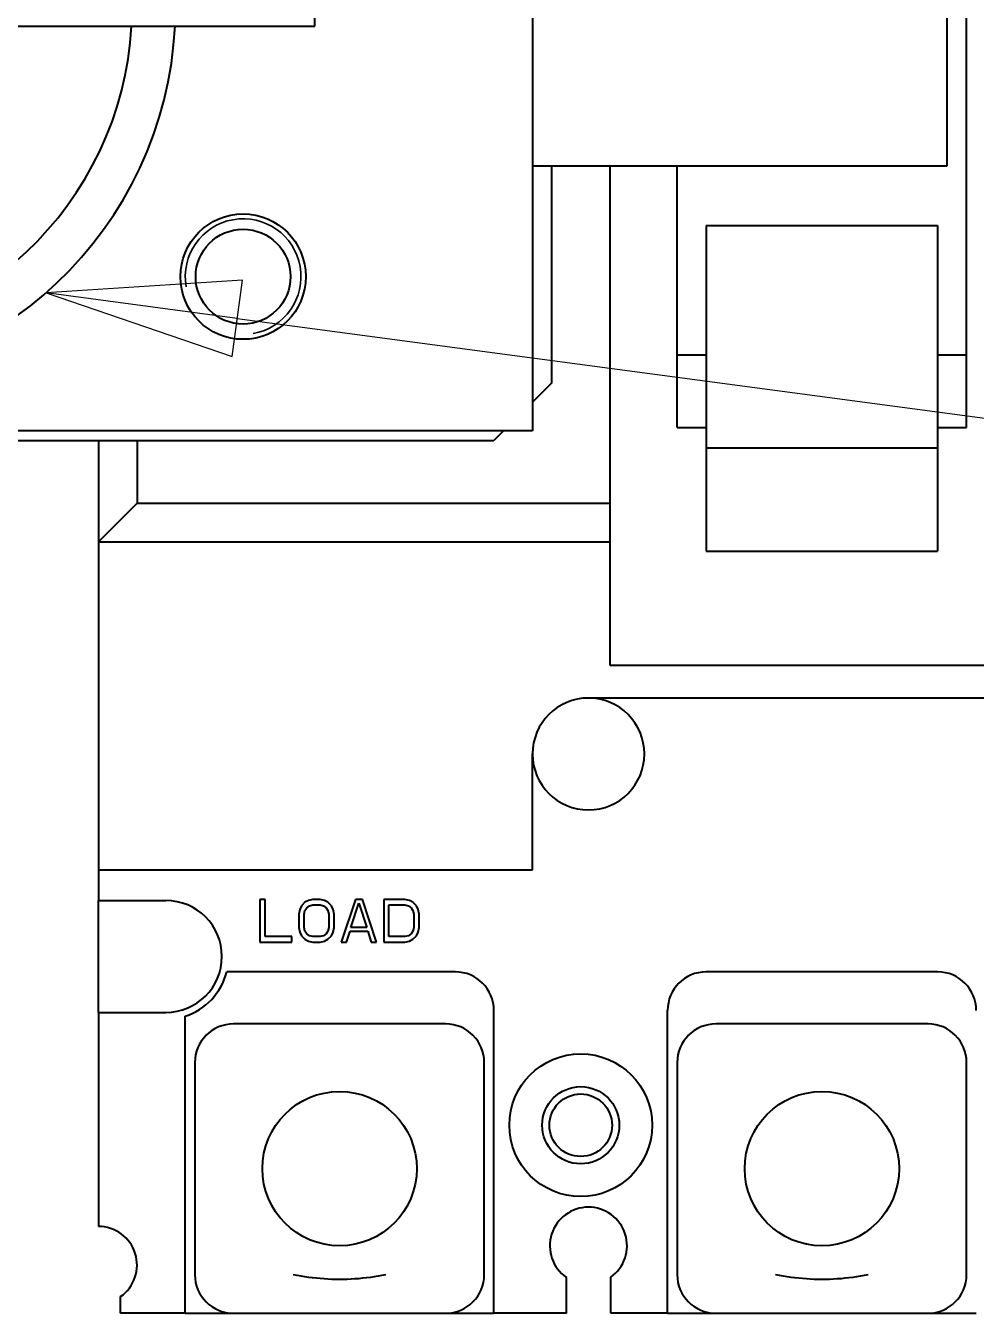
# Model space of a CAD drawing. Header units: millimetres. Extents: x 0 to 4205, y 0 to 2970.
# Drawn here: x 3756.9 to 3806.1, y 1452.1 to 1518.9 of the extents above; entities that cross this region are included whole.
import ezdxf

# ---------------------------------------------------------------- set-up
doc = ezdxf.new("R2010")
doc.units = ezdxf.units.MM
doc.header["$LTSCALE"] = 5
for name, color, linetype, lineweight in [('가시적인 것(ISO)', 3, 'Continuous', 40), ('가시적인 좁은 것(ISO)', 3, 'Continuous', 35), ('기호(ISO)', 5, 'Continuous', 25), ('해치(ISO)', 7, 'Continuous', 18)]:
    doc.layers.add(name, color=color, linetype=linetype, lineweight=lineweight)

msp = doc.modelspace()

# ---------------------------------------------------------------- hatches: boundary and pattern name
at = {"layer": '해치(ISO)'}
h = msp.add_hatch(dxfattribs=at)
h.set_pattern_fill('ANSI31', color=256, scale=127, angle=-14.999978, style=0)
h.set_pattern_definition([(30, (0, 0), (-7.937505, 13.74815), [])])
h.paths.add_polyline_path([(3771.8396, 1520.8422), (3720.8387, 1520.8643), (3720.8378, 1518.8643), (3771.8388, 1518.8422)])

# ---------------------------------------------------------------- linework, layer by layer
at = {"layer": '가시적인 것(ISO)'}
for p, q in [((3783.1202, 1541.8539), (3783.1202, 1497.8539)), ((3805.6202, 1498.0372), (3805.6202, 1528.1705)), ((3804.6202, 1511.6039), (3804.6202, 1528.1039)), ((3771.8388, 1518.8422), (3771.8396, 1520.8422)), ((3720.8378, 1518.8643), (3771.8388, 1518.8422)), ((3783.1202, 1511.6039), (3804.6202, 1511.6039)), ((3784.1202, 1500.3539), (3784.1202, 1511.6039)), ((3787.1202, 1511.6039), (3787.1202, 1485.7039)), ((3790.6202, 1498.0372), (3790.6202, 1511.6039)), ((3792.1202, 1508.5048), (3804.1202, 1508.5048)), ((3792.1202, 1508.5048), (3792.1202, 1496.9827)), ((3804.1202, 1508.5048), (3804.1202, 1496.9827)), ((3790.6202, 1501.8039), (3792.1202, 1501.8039)), ((3804.1202, 1501.8039), (3805.6202, 1501.8039)), ((3784.1202, 1500.3539), (3783.1202, 1499.3539)), ((3783.1202, 1497.8539), (3725.1202, 1497.8539)), ((3781.6202, 1497.8539), (3781.1202, 1497.3539)), ((3790.6202, 1498.0372), (3792.1202, 1498.0372)), ((3804.1202, 1498.0372), (3805.6202, 1498.0372)), ((3720.1202, 1497.3539), (3781.1202, 1497.3539)), ((3760.6202, 1497.3539), (3760.6202, 1492.1039)), ((3762.6202, 1497.3539), (3762.6202, 1494.1039)), ((3792.1202, 1496.9827), (3792.1202, 1491.621)), ((3792.1202, 1496.9827), (3804.1202, 1496.9827)), ((3804.1202, 1496.9827), (3804.1202, 1491.621)), ((3762.6202, 1494.1039), (3760.6202, 1492.1039)), ((3762.6202, 1494.1039), (3787.1202, 1494.1039)), ((3760.6202, 1492.1039), (3787.1202, 1492.1039)), ((3760.6202, 1492.1039), (3760.6202, 1475.1039)), ((3792.1202, 1491.621), (3804.1202, 1491.621)), ((3787.1202, 1485.7039), (3809.1202, 1485.7039)), ((3810.2202, 1484.0039), (3786.0202, 1484.0039)), ((3783.1202, 1475.1039), (3783.1202, 1481.1039)), ((3760.6202, 1475.1039), (3760.6202, 1473.5039)), ((3760.6202, 1475.1039), (3783.1202, 1475.1039)), ((3760.6202, 1473.5039), (3764.1202, 1473.5039)), ((3760.6202, 1467.7039), (3760.6202, 1473.5039)), ((3768.9902, 1473.5539), (3768.9902, 1471.3539)), ((3769.2652, 1473.5539), (3768.9902, 1473.5539)), ((3769.2652, 1471.6347), (3769.2652, 1473.5539)), ((3771.3277, 1473.4134), (3771.1444, 1473.2262)), ((3771.5111, 1473.507), (3771.3277, 1473.4134)), ((3771.7402, 1473.5539), (3771.5111, 1473.507)), ((3772.1069, 1473.5539), (3771.7402, 1473.5539)), ((3772.3361, 1473.507), (3772.1069, 1473.5539)), ((3772.5194, 1473.4134), (3772.3361, 1473.507)), ((3772.7027, 1473.2262), (3772.5194, 1473.4134)), ((3773.9402, 1473.5539), (3773.2069, 1471.3539)), ((3774.3069, 1473.5539), (3773.9402, 1473.5539)), ((3775.0402, 1471.3539), (3774.3069, 1473.5539)), ((3776.5069, 1473.5539), (3775.4069, 1473.5539)), ((3775.4069, 1473.5539), (3775.4069, 1471.3539)), ((3776.7361, 1473.507), (3776.5069, 1473.5539)), ((3776.9194, 1473.4134), (3776.7361, 1473.507)), ((3777.1027, 1473.2262), (3776.9194, 1473.4134)), ((3771.0527, 1473.039), (3771.0069, 1472.8049)), ((3771.0069, 1472.8049), (3771.0069, 1472.1028)), ((3771.1444, 1473.2262), (3771.0527, 1473.039)), ((3771.2819, 1472.8049), (3771.3277, 1472.9922)), ((3771.2819, 1472.1028), (3771.2819, 1472.8049)), ((3771.3277, 1472.9922), (3771.4194, 1473.1326)), ((3771.4194, 1473.1326), (3771.5569, 1473.2262)), ((3771.5569, 1473.2262), (3771.7402, 1473.273)), ((3771.7402, 1473.273), (3772.1069, 1473.273)), ((3772.1069, 1473.273), (3772.2902, 1473.2262)), ((3772.2902, 1473.2262), (3772.4277, 1473.1326)), ((3772.4277, 1473.1326), (3772.5194, 1472.9922)), ((3772.5194, 1472.9922), (3772.5652, 1472.8049)), ((3772.5652, 1472.8049), (3772.5652, 1472.1028)), ((3772.7944, 1473.039), (3772.7027, 1473.2262)), ((3772.8402, 1472.8049), (3772.7944, 1473.039)), ((3772.8402, 1472.1028), (3772.8402, 1472.8049)), ((3773.7111, 1472.1028), (3774.1236, 1473.3666)), ((3774.1236, 1473.3666), (3774.5361, 1472.1028)), ((3775.6819, 1473.273), (3776.5069, 1473.273)), ((3775.6819, 1471.6347), (3775.6819, 1473.273)), ((3776.5069, 1473.273), (3776.6902, 1473.2262)), ((3776.6902, 1473.2262), (3776.8277, 1473.1326)), ((3776.8277, 1473.1326), (3776.9194, 1472.9922)), ((3776.9194, 1472.9922), (3776.9652, 1472.8049)), ((3776.9652, 1472.8049), (3776.9652, 1472.1028)), ((3777.1944, 1473.039), (3777.1027, 1473.2262)), ((3777.2402, 1472.8049), (3777.1944, 1473.039)), ((3777.2402, 1472.1028), (3777.2402, 1472.8049)), ((3771.0069, 1472.1028), (3771.0527, 1471.8687)), ((3771.3277, 1471.9156), (3771.2819, 1472.1028)), ((3772.5652, 1472.1028), (3772.5194, 1471.9156)), ((3772.7944, 1471.8687), (3772.8402, 1472.1028)), ((3774.5361, 1472.1028), (3773.7111, 1472.1028)), ((3776.9652, 1472.1028), (3776.9194, 1471.9156)), ((3777.1944, 1471.8687), (3777.2402, 1472.1028)), ((3770.6402, 1471.6347), (3769.2652, 1471.6347)), ((3770.6402, 1471.3539), (3770.6402, 1471.6347)), ((3771.0527, 1471.8687), (3771.1444, 1471.6815)), ((3771.1444, 1471.6815), (3771.3277, 1471.4943)), ((3771.4194, 1471.7751), (3771.3277, 1471.9156)), ((3771.3277, 1471.4943), (3771.5111, 1471.4007)), ((3771.5569, 1471.6815), (3771.4194, 1471.7751)), ((3771.5111, 1471.4007), (3771.7402, 1471.3539)), ((3771.7402, 1471.6347), (3771.5569, 1471.6815)), ((3772.1069, 1471.6347), (3771.7402, 1471.6347)), ((3772.2902, 1471.6815), (3772.1069, 1471.6347)), ((3772.1069, 1471.3539), (3772.3361, 1471.4007)), ((3772.4277, 1471.7751), (3772.2902, 1471.6815)), ((3772.3361, 1471.4007), (3772.5194, 1471.4943)), ((3772.5194, 1471.9156), (3772.4277, 1471.7751)), ((3772.5194, 1471.4943), (3772.7027, 1471.6815)), ((3772.7027, 1471.6815), (3772.7944, 1471.8687)), ((3773.4819, 1471.3539), (3773.6652, 1471.9156)), ((3773.6652, 1471.9156), (3774.5819, 1471.9156)), ((3774.5819, 1471.9156), (3774.7652, 1471.3539)), ((3776.5069, 1471.6347), (3775.6819, 1471.6347)), ((3776.6902, 1471.6815), (3776.5069, 1471.6347)), ((3776.5069, 1471.3539), (3776.7361, 1471.4007)), ((3776.8277, 1471.7751), (3776.6902, 1471.6815)), ((3776.7361, 1471.4007), (3776.9194, 1471.4943)), ((3776.9194, 1471.9156), (3776.8277, 1471.7751)), ((3776.9194, 1471.4943), (3777.1027, 1471.6815)), ((3777.1027, 1471.6815), (3777.1944, 1471.8687)), ((3768.9902, 1471.3539), (3770.6402, 1471.3539)), ((3771.7402, 1471.3539), (3772.1069, 1471.3539)), ((3773.2069, 1471.3539), (3773.4819, 1471.3539)), ((3774.7652, 1471.3539), (3775.0402, 1471.3539)), ((3775.4069, 1471.3539), (3776.5069, 1471.3539)), ((3779.1194, 1469.8039), (3767.2702, 1469.8039)), ((3804.1202, 1469.8039), (3792.1202, 1469.8039)), ((3760.6202, 1467.7039), (3764.1202, 1467.7039)), ((3760.6202, 1467.7039), (3760.6202, 1456.6039)), ((3765.1202, 1452.1039), (3765.1202, 1467.5115)), ((3781.1194, 1452.1039), (3781.1194, 1467.8039)), ((3790.1202, 1452.1039), (3790.1202, 1467.8039)), ((3778.6202, 1467.1039), (3767.6202, 1467.1039)), ((3803.6202, 1467.1039), (3792.6202, 1467.1039)), ((3765.6202, 1465.1039), (3765.6202, 1454.1039)), ((3780.6202, 1454.1039), (3780.6202, 1465.1039)), ((3790.6202, 1465.1039), (3790.6202, 1454.1039)), ((3805.6202, 1454.1039), (3805.6202, 1465.1039)), ((3784.8755, 1452.1039), (3784.8755, 1453.9639)), ((3787.1755, 1452.1039), (3787.1755, 1453.9713)), ((3761.7702, 1452.1039), (3761.7702, 1452.9675)), ((3765.1202, 1452.1039), (3761.7702, 1452.1039)), ((3765.1202, 1452.1039), (3767.6202, 1452.1039)), ((3767.6202, 1452.1039), (3778.6202, 1452.1039)), ((3778.6202, 1452.1039), (3781.1194, 1452.1039)), ((3784.8755, 1452.1039), (3781.1194, 1452.1039)), ((3790.1202, 1452.1039), (3787.1755, 1452.1039)), ((3790.1202, 1452.1039), (3792.6202, 1452.1039)), ((3792.6202, 1452.1039), (3803.6202, 1452.1039)), ((3803.6202, 1452.1039), (3806.1202, 1452.1039))]:
    msp.add_line(p, q, dxfattribs=at)
for centre, radius in [((3768.1202, 1505.8539), 3.25), ((3768.1202, 1505.8539), 2.4585), ((3785.6202, 1461.8539), 3.7), ((3773.1202, 1459.6039), 4), ((3785.6202, 1461.8539), 2), ((3785.6202, 1461.8539), 1.621), ((3798.1202, 1459.6039), 4)]:
    msp.add_circle(centre, radius, dxfattribs=at)
for centre, radius, start, end in [((3744.8702, 1519.8539), 19.75, 182.877428, 357.072842), ((3744.8702, 1519.8539), 17.5, 183.250964, 356.699306), ((3786.0202, 1481.1039), 2.9, 180, 90), ((3786.0202, 1481.1039), 2.9, 90, 180), ((3764.1202, 1470.6039), 2.9, 270, 90), ((3764.1202, 1470.6039), 3.25, 287.920213, 345.749967), ((3779.1194, 1467.8039), 2, 0, 90), ((3792.1202, 1467.8039), 2, 90, 180), ((3804.1202, 1467.8039), 2, 0, 90), ((3767.6202, 1465.1039), 2, 90, 180), ((3778.6202, 1465.1039), 2, 0, 90), ((3792.6202, 1465.1039), 2, 90, 180), ((3803.6202, 1465.1039), 2, 0, 90), ((3786.0202, 1455.6039), 2, 305.284476, 235.084794), ((3760.6202, 1454.6039), 2, 305.099632, 90), ((3767.6202, 1454.1039), 2, 180, 270), ((3778.6202, 1454.1039), 2, 270, 0), ((3792.6202, 1454.1039), 2, 180, 270), ((3803.6202, 1454.1039), 2, 270, 0)]:
    msp.add_arc(centre, radius, start, end, dxfattribs=at)
for points in [[(3775.5179, 1454.1039), (3774.9828, 1453.9923), (3774.4486, 1453.9182), (3773.9154, 1453.8813), (3773.3822, 1453.8445), (3772.85, 1453.8447), (3772.318, 1453.8818), (3771.786, 1453.919), (3771.2542, 1453.993), (3770.7225, 1454.1039)], [(3800.5179, 1454.1039), (3799.9828, 1453.9923), (3799.4486, 1453.9182), (3798.9154, 1453.8813), (3798.3822, 1453.8445), (3797.85, 1453.8447), (3797.318, 1453.8818), (3796.786, 1453.919), (3796.2542, 1453.993), (3795.7225, 1454.1039)]]:
    msp.add_open_spline(points, degree=3, knots=[0, 0, 0, 0, 0.3333333, 0.3333333, 0.3333333, 0.6666667, 0.6666667, 0.6666667, 1, 1, 1, 1], dxfattribs=at)
at = {"layer": '가시적인 좁은 것(ISO)'}
msp.add_arc((3768.1202, 1505.8539), 3, 280, 190, dxfattribs=at)
at = {"layer": '기호(ISO)', "color": 7}
for p, q in [((3768.0806, 1505.6718), (3757.9037, 1505.0151)), ((3767.5504, 1501.7071), (3768.0806, 1505.6718)), ((3767.8155, 1503.6894), (3757.9037, 1505.0151)), ((3757.9037, 1505.0151), (3767.5504, 1501.7071)), ((3767.8155, 1503.6894), (3972.1088, 1476.3662))]:
    msp.add_line(p, q, dxfattribs=at)
at = {"layer": '기호(ISO)', "color": 7, "flags": 128}
msp.add_lwpolyline([(3768.0805, 1505.6718), (3757.9037, 1505.0151), (3767.5503, 1501.7071), (3768.0805, 1505.6718)], dxfattribs=at)
at = {"layer": '기호(ISO)', "color": 7}
msp.add_solid([(3768.0805, 1505.6718), (3757.9037, 1505.0151), (3767.5503, 1501.7071), (3768.0805, 1505.6718)], dxfattribs=at)

doc.saveas('drawing.dxf')
